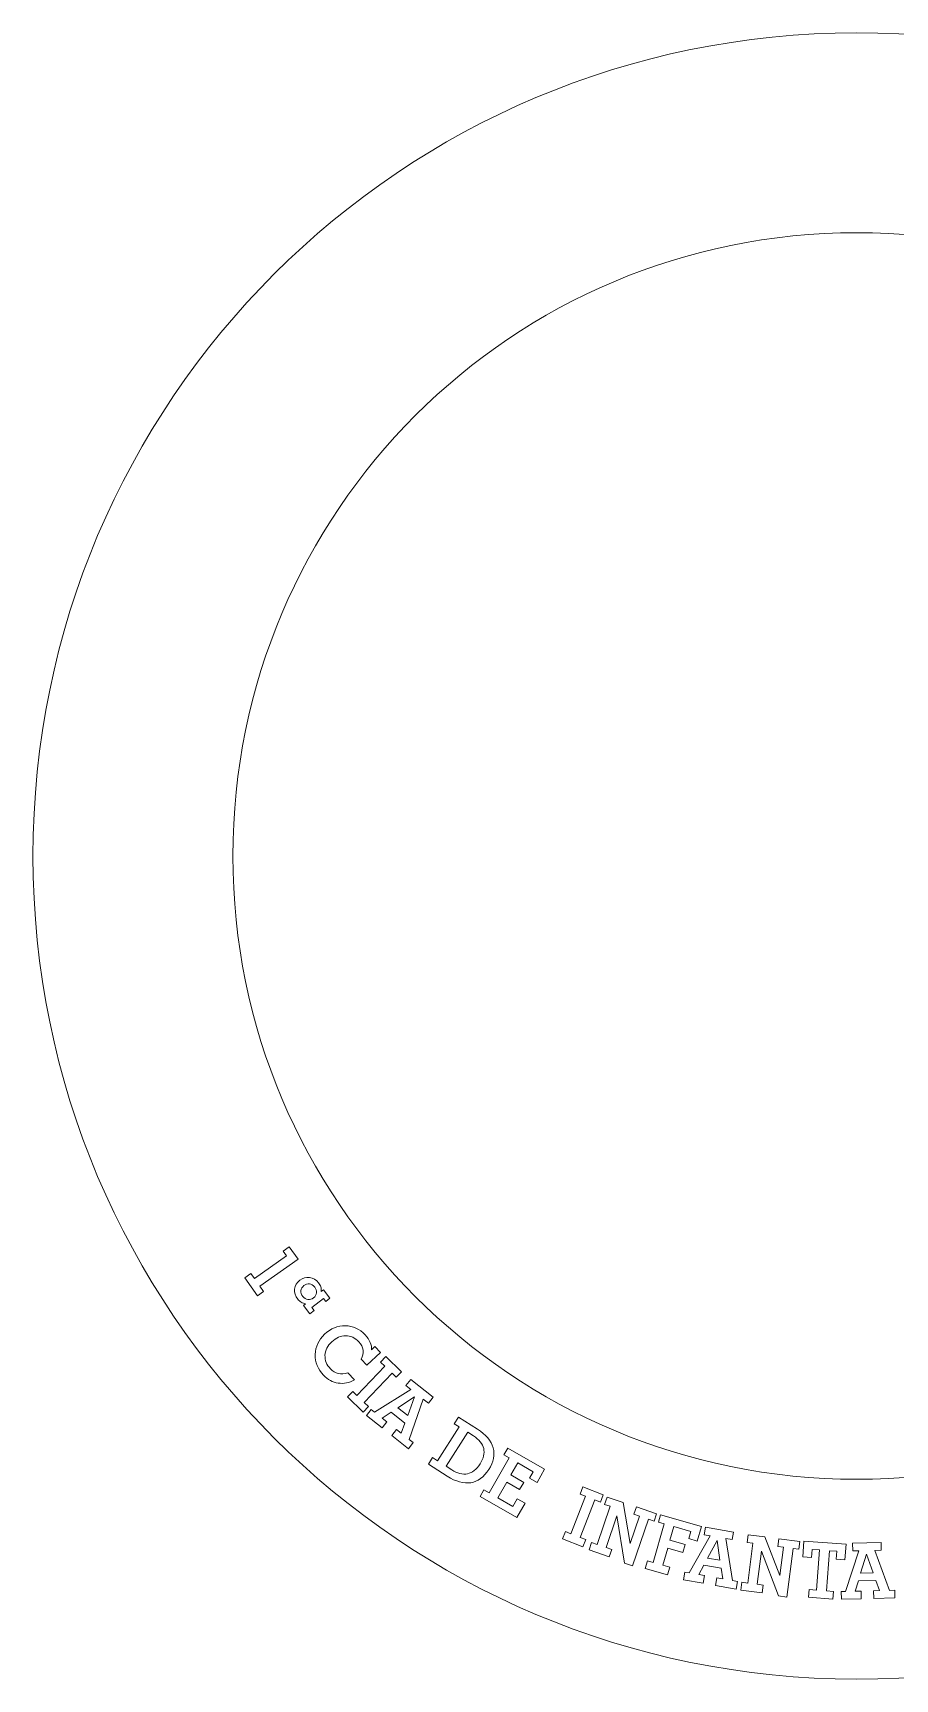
# Model space of a CAD drawing. Header units: millimetres. Extents: x -30 to 30, y -30 to 30.
# Drawn here: x -30 to 1.4, y -30 to 30 of the extents above; entities that cross this region are included whole.
import ezdxf

# ---------------------------------------------------------------- set-up
doc = ezdxf.new("R2010")
doc.units = ezdxf.units.MM
doc.header["$MEASUREMENT"] = 0
doc.layers.add('Camada 1', color=7, linetype='Continuous')

msp = doc.modelspace()

# ---------------------------------------------------------------- linework, layer by layer
at = {"layer": 'Camada 1', "color": 250, "lineweight": 20}
for points, knots in [([(0, 30), (16.5685, 30), (30, 16.5685), (30, 0), (30, 0), (30, -16.5686), (16.5685, -30), (0, -30), (0, -30), (-16.5685, -30), (-30, -16.5686), (-30, 0), (-30, 0), (-30, 16.5685), (-16.5685, 30), (0, 30)], [0, 0, 0, 0, 0.2, 0.2, 0.2, 0.2, 0.4, 0.4, 0.4, 0.4, 0.6, 0.6, 0.6, 0.6, 1, 1, 1, 1]), ([(0, 22.7174), (12.5464, 22.7174), (22.7174, 12.5464), (22.7174, 0), (22.7174, 0), (22.7174, -12.5464), (12.5464, -22.7174), (0, -22.7174), (0, -22.7174), (-12.5464, -22.7174), (-22.7174, -12.5464), (-22.7174, 0), (-22.7174, 0), (-22.7174, 12.5464), (-12.5464, 22.7174), (0, 22.7174)], [0, 0, 0, 0, 0.2, 0.2, 0.2, 0.2, 0.4, 0.4, 0.4, 0.4, 0.6, 0.6, 0.6, 0.6, 1, 1, 1, 1]), ([(-22.2849, -15.3742), (-22.2849, -15.3742), (-22.0615, -15.216), (-22.0615, -15.216), (-22.0615, -15.216), (-22.0615, -15.216), (-21.9278, -15.4049), (-21.9278, -15.4049), (-21.9278, -15.4049), (-21.9278, -15.4049), (-20.7599, -14.5782), (-20.7599, -14.5782), (-20.7599, -14.5782), (-20.7599, -14.5782), (-20.8842, -14.4027), (-20.8842, -14.4027), (-20.8842, -14.4027), (-20.8842, -14.4027), (-20.6607, -14.2445), (-20.6607, -14.2445), (-20.6607, -14.2445), (-20.6607, -14.2445), (-20.3392, -14.6988), (-20.3392, -14.6988), (-20.3392, -14.6988), (-20.3392, -14.6988), (-21.7305, -15.6836), (-21.7305, -15.6836), (-21.7305, -15.6836), (-21.7305, -15.6836), (-21.5984, -15.8702), (-21.5984, -15.8702), (-21.5984, -15.8702), (-21.5984, -15.8702), (-21.8219, -16.0284), (-21.8219, -16.0284), (-21.8219, -16.0284), (-21.8219, -16.0284), (-22.2849, -15.3742), (-22.2849, -15.3742)], [0, 0, 0, 0, 0.0909091, 0.0909091, 0.0909091, 0.0909091, 0.1818182, 0.1818182, 0.1818182, 0.1818182, 0.2727273, 0.2727273, 0.2727273, 0.2727273, 0.3636364, 0.3636364, 0.3636364, 0.3636364, 0.4545455, 0.4545455, 0.4545455, 0.4545455, 0.5454545, 0.5454545, 0.5454545, 0.5454545, 0.6363636, 0.6363636, 0.6363636, 0.6363636, 0.7272727, 0.7272727, 0.7272727, 0.7272727, 0.8181818, 0.8181818, 0.8181818, 0.8181818, 1, 1, 1, 1]), ([(-19.8417, -16.4562), (-19.8417, -16.4562), (-19.7563, -16.565), (-19.7563, -16.565), (-19.7563, -16.565), (-19.7563, -16.565), (-19.9073, -16.6836), (-19.9073, -16.6836), (-19.9073, -16.6836), (-19.9073, -16.6836), (-20.1443, -16.3817), (-20.1443, -16.3817), (-20.1443, -16.3817), (-20.1443, -16.3817), (-20.0662, -16.3204), (-20.0662, -16.3204), (-20.0662, -16.3204), (-20.1229, -16.3122), (-20.1757, -16.2944), (-20.2245, -16.2659), (-20.2245, -16.2659), (-20.2731, -16.2375), (-20.3157, -16.1999), (-20.3526, -16.1529), (-20.3526, -16.1529), (-20.442, -16.039), (-20.4804, -15.9171), (-20.4667, -15.7874), (-20.4667, -15.7874), (-20.4535, -15.6581), (-20.3916, -15.5496), (-20.2809, -15.4627), (-20.2809, -15.4627), (-20.1733, -15.3782), (-20.0537, -15.3447), (-19.9225, -15.3625), (-19.9225, -15.3625), (-19.7909, -15.38), (-19.6815, -15.4447), (-19.5935, -15.5568), (-19.5935, -15.5568), (-19.5577, -15.6023), (-19.5318, -15.6514), (-19.5157, -15.7045), (-19.5157, -15.7045), (-19.5, -15.7574), (-19.4944, -15.8139), (-19.4984, -15.8745), (-19.4984, -15.8745), (-19.4984, -15.8745), (-19.4207, -15.8135), (-19.4207, -15.8135), (-19.4207, -15.8135), (-19.4207, -15.8135), (-19.1836, -16.1154), (-19.1836, -16.1154), (-19.1836, -16.1154), (-19.1836, -16.1154), (-19.3346, -16.2339), (-19.3346, -16.2339), (-19.3346, -16.2339), (-19.3346, -16.2339), (-19.42, -16.1251), (-19.42, -16.1251), (-19.42, -16.1251), (-19.42, -16.1251), (-19.8417, -16.4562), (-19.8417, -16.4562)], [0, 0, 0, 0, 0.0555556, 0.0555556, 0.0555556, 0.0555556, 0.1111111, 0.1111111, 0.1111111, 0.1111111, 0.1666667, 0.1666667, 0.1666667, 0.1666667, 0.2222222, 0.2222222, 0.2222222, 0.2222222, 0.2777778, 0.2777778, 0.2777778, 0.2777778, 0.3333333, 0.3333333, 0.3333333, 0.3333333, 0.3888889, 0.3888889, 0.3888889, 0.3888889, 0.4444444, 0.4444444, 0.4444444, 0.4444444, 0.5, 0.5, 0.5, 0.5, 0.5555556, 0.5555556, 0.5555556, 0.5555556, 0.6111111, 0.6111111, 0.6111111, 0.6111111, 0.6666667, 0.6666667, 0.6666667, 0.6666667, 0.7222222, 0.7222222, 0.7222222, 0.7222222, 0.7777778, 0.7777778, 0.7777778, 0.7777778, 0.8333333, 0.8333333, 0.8333333, 0.8333333, 0.8888889, 0.8888889, 0.8888889, 0.8888889, 1, 1, 1, 1]), ([(-20.129, -15.6592), (-20.1927, -15.7092), (-20.2286, -15.7708), (-20.236, -15.8436), (-20.236, -15.8436), (-20.2438, -15.9168), (-20.2213, -15.9865), (-20.1691, -16.053), (-20.1691, -16.053), (-20.12, -16.1156), (-20.0581, -16.1525), (-19.9836, -16.1628), (-19.9836, -16.1628), (-19.9095, -16.1734), (-19.8412, -16.1545), (-19.7787, -16.1054), (-19.7787, -16.1054), (-19.7159, -16.0561), (-19.6809, -15.9939), (-19.6736, -15.9194), (-19.6736, -15.9194), (-19.666, -15.8446), (-19.6872, -15.7757), (-19.7363, -15.7132), (-19.7363, -15.7132), (-19.7891, -15.6459), (-19.8515, -15.6076), (-19.9233, -15.5975), (-19.9233, -15.5975), (-19.9955, -15.5878), (-20.0643, -15.6084), (-20.129, -15.6592)], [0, 0, 0, 0, 0.1111111, 0.1111111, 0.1111111, 0.1111111, 0.2222222, 0.2222222, 0.2222222, 0.2222222, 0.3333333, 0.3333333, 0.3333333, 0.3333333, 0.4444444, 0.4444444, 0.4444444, 0.4444444, 0.5555556, 0.5555556, 0.5555556, 0.5555556, 0.6666667, 0.6666667, 0.6666667, 0.6666667, 0.7777778, 0.7777778, 0.7777778, 0.7777778, 1, 1, 1, 1]), ([(-18.0412, -18.3445), (-17.9811, -18.2317), (-17.9584, -18.1198), (-17.9729, -18.0096), (-17.9729, -18.0096), (-17.9877, -17.8991), (-18.0388, -17.7984), (-18.1263, -17.7064), (-18.1263, -17.7064), (-18.2671, -17.5584), (-18.4282, -17.4845), (-18.6092, -17.4847), (-18.6092, -17.4847), (-18.7905, -17.4844), (-18.9594, -17.5587), (-19.1151, -17.7068), (-19.1151, -17.7068), (-19.2702, -17.8543), (-19.3522, -18.0185), (-19.361, -18.199), (-19.361, -18.199), (-19.3699, -18.3801), (-19.3041, -18.5441), (-19.1635, -18.692), (-19.1635, -18.692), (-19.0763, -18.7837), (-18.9819, -18.8413), (-18.8807, -18.8651), (-18.8807, -18.8651), (-18.7795, -18.889), (-18.6624, -18.8803), (-18.5287, -18.8394), (-18.5287, -18.8394), (-18.5287, -18.8394), (-18.2856, -19.095), (-18.2856, -19.095), (-18.2856, -19.095), (-18.4786, -19.2027), (-18.6769, -19.2412), (-18.8794, -19.2113), (-18.8794, -19.2113), (-19.0826, -19.1812), (-19.2599, -19.0862), (-19.4113, -18.927), (-19.4113, -18.927), (-19.6219, -18.7055), (-19.7238, -18.453), (-19.7163, -18.1701), (-19.7163, -18.1701), (-19.7092, -17.8875), (-19.5952, -17.6415), (-19.3758, -17.4328), (-19.3758, -17.4328), (-19.1515, -17.2195), (-18.9007, -17.1153), (-18.6237, -17.1206), (-18.6237, -17.1206), (-18.3463, -17.1262), (-18.1046, -17.2377), (-17.8971, -17.4559), (-17.8971, -17.4559), (-17.8141, -17.5432), (-17.7532, -17.6332), (-17.7136, -17.7266), (-17.7136, -17.7266), (-17.6747, -17.8201), (-17.6593, -17.9107), (-17.6683, -17.9989), (-17.6683, -17.9989), (-17.6683, -17.9989), (-17.5504, -17.8778), (-17.5504, -17.8778), (-17.5504, -17.8778), (-17.5504, -17.8778), (-17.3423, -18.0966), (-17.3423, -18.0966), (-17.3423, -18.0966), (-17.3423, -18.0966), (-17.8331, -18.5634), (-17.8331, -18.5634), (-17.8331, -18.5634), (-17.8331, -18.5634), (-18.0412, -18.3445), (-18.0412, -18.3445)], [0, 0, 0, 0, 0.0454545, 0.0454545, 0.0454545, 0.0454545, 0.0909091, 0.0909091, 0.0909091, 0.0909091, 0.1363636, 0.1363636, 0.1363636, 0.1363636, 0.1818182, 0.1818182, 0.1818182, 0.1818182, 0.2272727, 0.2272727, 0.2272727, 0.2272727, 0.2727273, 0.2727273, 0.2727273, 0.2727273, 0.3181818, 0.3181818, 0.3181818, 0.3181818, 0.3636364, 0.3636364, 0.3636364, 0.3636364, 0.4090909, 0.4090909, 0.4090909, 0.4090909, 0.4545455, 0.4545455, 0.4545455, 0.4545455, 0.5, 0.5, 0.5, 0.5, 0.5454545, 0.5454545, 0.5454545, 0.5454545, 0.5909091, 0.5909091, 0.5909091, 0.5909091, 0.6363636, 0.6363636, 0.6363636, 0.6363636, 0.6818182, 0.6818182, 0.6818182, 0.6818182, 0.7272727, 0.7272727, 0.7272727, 0.7272727, 0.7727273, 0.7727273, 0.7727273, 0.7727273, 0.8181818, 0.8181818, 0.8181818, 0.8181818, 0.8636364, 0.8636364, 0.8636364, 0.8636364, 0.9090909, 0.9090909, 0.9090909, 0.9090909, 1, 1, 1, 1]), ([(-17.9316, -19.914), (-17.9316, -19.914), (-17.7741, -20.0637), (-17.7741, -20.0637), (-17.7741, -20.0637), (-17.7741, -20.0637), (-17.9687, -20.2682), (-17.9687, -20.2682), (-17.9687, -20.2682), (-17.9687, -20.2682), (-18.5472, -19.7178), (-18.5472, -19.7178), (-18.5472, -19.7178), (-18.5472, -19.7178), (-18.3527, -19.5133), (-18.3527, -19.5133), (-18.3527, -19.5133), (-18.3527, -19.5133), (-18.1953, -19.6631), (-18.1953, -19.6631), (-18.1953, -19.6631), (-18.1953, -19.6631), (-17.1837, -18.5998), (-17.1837, -18.5998), (-17.1837, -18.5998), (-17.1837, -18.5998), (-17.3412, -18.45), (-17.3412, -18.45), (-17.3412, -18.45), (-17.3412, -18.45), (-17.1467, -18.2456), (-17.1467, -18.2456), (-17.1467, -18.2456), (-17.1467, -18.2456), (-16.5681, -18.796), (-16.5681, -18.796), (-16.5681, -18.796), (-16.5681, -18.796), (-16.7626, -19.0005), (-16.7626, -19.0005), (-16.7626, -19.0005), (-16.7626, -19.0005), (-16.92, -18.8507), (-16.92, -18.8507), (-16.92, -18.8507), (-16.92, -18.8507), (-17.9316, -19.914), (-17.9316, -19.914)], [0, 0, 0, 0, 0.0769231, 0.0769231, 0.0769231, 0.0769231, 0.1538462, 0.1538462, 0.1538462, 0.1538462, 0.2307692, 0.2307692, 0.2307692, 0.2307692, 0.3076923, 0.3076923, 0.3076923, 0.3076923, 0.3846154, 0.3846154, 0.3846154, 0.3846154, 0.4615385, 0.4615385, 0.4615385, 0.4615385, 0.5384615, 0.5384615, 0.5384615, 0.5384615, 0.6153846, 0.6153846, 0.6153846, 0.6153846, 0.6923077, 0.6923077, 0.6923077, 0.6923077, 0.7692308, 0.7692308, 0.7692308, 0.7692308, 0.8461538, 0.8461538, 0.8461538, 0.8461538, 1, 1, 1, 1]), ([(-17.278, -20.49), (-17.278, -20.49), (-17.1082, -20.6242), (-17.1082, -20.6242), (-17.1082, -20.6242), (-17.1082, -20.6242), (-17.2832, -20.8456), (-17.2832, -20.8456), (-17.2832, -20.8456), (-17.2832, -20.8456), (-17.8541, -20.3943), (-17.8541, -20.3943), (-17.8541, -20.3943), (-17.8541, -20.3943), (-17.6791, -20.1729), (-17.6791, -20.1729), (-17.6791, -20.1729), (-17.6791, -20.1729), (-17.5524, -20.273), (-17.5524, -20.273), (-17.5524, -20.273), (-17.5524, -20.273), (-16.2401, -19.4397), (-16.2401, -19.4397), (-16.2401, -19.4397), (-16.2401, -19.4397), (-16.4121, -19.3038), (-16.4121, -19.3038), (-16.4121, -19.3038), (-16.4121, -19.3038), (-16.237, -19.0824), (-16.237, -19.0824), (-16.237, -19.0824), (-16.237, -19.0824), (-15.4209, -19.7276), (-15.4209, -19.7276), (-15.4209, -19.7276), (-15.4209, -19.7276), (-15.5959, -19.949), (-15.5959, -19.949), (-15.5959, -19.949), (-15.5959, -19.949), (-15.7796, -19.8037), (-15.7796, -19.8037), (-15.7796, -19.8037), (-15.7796, -19.8037), (-16.2953, -21.2668), (-16.2953, -21.2668), (-16.2953, -21.2668), (-16.2953, -21.2668), (-16.1492, -21.3824), (-16.1492, -21.3824), (-16.1492, -21.3824), (-16.1492, -21.3824), (-16.3242, -21.6038), (-16.3242, -21.6038), (-16.3242, -21.6038), (-16.3242, -21.6038), (-16.9286, -21.1259), (-16.9286, -21.1259), (-16.9286, -21.1259), (-16.9286, -21.1259), (-16.7536, -20.9046), (-16.7536, -20.9046), (-16.7536, -20.9046), (-16.7536, -20.9046), (-16.5828, -21.0396), (-16.5828, -21.0396), (-16.5828, -21.0396), (-16.5828, -21.0396), (-16.4505, -20.6729), (-16.4505, -20.6729), (-16.4505, -20.6729), (-16.4505, -20.6729), (-16.9513, -20.277), (-16.9513, -20.277), (-16.9513, -20.277), (-16.9513, -20.277), (-17.278, -20.49), (-17.278, -20.49)], [0, 0, 0, 0, 0.047619, 0.047619, 0.047619, 0.047619, 0.0952381, 0.0952381, 0.0952381, 0.0952381, 0.1428571, 0.1428571, 0.1428571, 0.1428571, 0.1904762, 0.1904762, 0.1904762, 0.1904762, 0.2380952, 0.2380952, 0.2380952, 0.2380952, 0.2857143, 0.2857143, 0.2857143, 0.2857143, 0.3333333, 0.3333333, 0.3333333, 0.3333333, 0.3809524, 0.3809524, 0.3809524, 0.3809524, 0.4285714, 0.4285714, 0.4285714, 0.4285714, 0.4761905, 0.4761905, 0.4761905, 0.4761905, 0.5238095, 0.5238095, 0.5238095, 0.5238095, 0.5714286, 0.5714286, 0.5714286, 0.5714286, 0.6190476, 0.6190476, 0.6190476, 0.6190476, 0.6666667, 0.6666667, 0.6666667, 0.6666667, 0.7142857, 0.7142857, 0.7142857, 0.7142857, 0.7619048, 0.7619048, 0.7619048, 0.7619048, 0.8095238, 0.8095238, 0.8095238, 0.8095238, 0.8571429, 0.8571429, 0.8571429, 0.8571429, 0.9047619, 0.9047619, 0.9047619, 0.9047619, 1, 1, 1, 1]), ([(-16.708, -20.1096), (-16.708, -20.1096), (-16.3471, -20.3949), (-16.3471, -20.3949), (-16.3471, -20.3949), (-16.3471, -20.3949), (-16.0991, -19.7125), (-16.0991, -19.7125), (-16.0991, -19.7125), (-16.0991, -19.7125), (-16.708, -20.1096), (-16.708, -20.1096)], [0, 0, 0, 0, 0.25, 0.25, 0.25, 0.25, 0.5, 0.5, 0.5, 0.5, 1, 1, 1, 1]), ([(-13.8113, -20.892), (-13.4977, -21.0921), (-13.3058, -21.3178), (-13.2355, -21.5687), (-13.2355, -21.5687), (-13.1656, -21.8193), (-13.2196, -22.0839), (-13.3972, -22.3622), (-13.3972, -22.3622), (-13.5746, -22.6401), (-13.7917, -22.8002), (-14.0483, -22.8422), (-14.0483, -22.8422), (-14.3055, -22.884), (-14.591, -22.805), (-14.9046, -22.6048), (-14.9046, -22.6048), (-14.9046, -22.6048), (-15.5921, -22.166), (-15.5921, -22.166), (-15.5921, -22.166), (-15.5921, -22.166), (-15.4403, -21.9281), (-15.4403, -21.9281), (-15.4403, -21.9281), (-15.4403, -21.9281), (-15.2571, -22.045), (-15.2571, -22.045), (-15.2571, -22.045), (-15.2571, -22.045), (-14.4675, -20.808), (-14.4675, -20.808), (-14.4675, -20.808), (-14.4675, -20.808), (-14.6506, -20.691), (-14.6506, -20.691), (-14.6506, -20.691), (-14.6506, -20.691), (-14.4988, -20.4532), (-14.4988, -20.4532), (-14.4988, -20.4532), (-14.4988, -20.4532), (-13.8113, -20.892), (-13.8113, -20.892)], [0, 0, 0, 0, 0.0833333, 0.0833333, 0.0833333, 0.0833333, 0.1666667, 0.1666667, 0.1666667, 0.1666667, 0.25, 0.25, 0.25, 0.25, 0.3333333, 0.3333333, 0.3333333, 0.3333333, 0.4166667, 0.4166667, 0.4166667, 0.4166667, 0.5, 0.5, 0.5, 0.5, 0.5833333, 0.5833333, 0.5833333, 0.5833333, 0.6666667, 0.6666667, 0.6666667, 0.6666667, 0.75, 0.75, 0.75, 0.75, 0.8333333, 0.8333333, 0.8333333, 0.8333333, 1, 1, 1, 1]), ([(-14.1606, -21.0038), (-14.1606, -21.0038), (-14.9503, -22.2409), (-14.9503, -22.2409), (-14.9503, -22.2409), (-14.9503, -22.2409), (-14.7437, -22.3727), (-14.7437, -22.3727), (-14.7437, -22.3727), (-14.5351, -22.5059), (-14.3439, -22.5542), (-14.169, -22.5179), (-14.169, -22.5179), (-13.9945, -22.4815), (-13.8426, -22.3625), (-13.7136, -22.1603), (-13.7136, -22.1603), (-13.5842, -21.9577), (-13.54, -21.7694), (-13.5804, -21.5958), (-13.5804, -21.5958), (-13.6211, -21.4218), (-13.7455, -21.2688), (-13.954, -21.1357), (-13.954, -21.1357), (-13.954, -21.1357), (-14.1606, -21.0038), (-14.1606, -21.0038)], [0, 0, 0, 0, 0.125, 0.125, 0.125, 0.125, 0.25, 0.25, 0.25, 0.25, 0.375, 0.375, 0.375, 0.375, 0.5, 0.5, 0.5, 0.5, 0.625, 0.625, 0.625, 0.625, 0.75, 0.75, 0.75, 0.75, 1, 1, 1, 1]), ([(-13.7118, -23.3448), (-13.7118, -23.3448), (-13.5713, -23.1), (-13.5713, -23.1), (-13.5713, -23.1), (-13.5713, -23.1), (-13.3829, -23.2082), (-13.3829, -23.2082), (-13.3829, -23.2082), (-13.3829, -23.2082), (-12.6526, -21.9351), (-12.6526, -21.9351), (-12.6526, -21.9351), (-12.6526, -21.9351), (-12.8411, -21.827), (-12.8411, -21.827), (-12.8411, -21.827), (-12.8411, -21.827), (-12.7007, -21.5822), (-12.7007, -21.5822), (-12.7007, -21.5822), (-12.7007, -21.5822), (-11.3592, -22.3517), (-11.3592, -22.3517), (-11.3592, -22.3517), (-11.3592, -22.3517), (-11.6345, -22.8316), (-11.6345, -22.8316), (-11.6345, -22.8316), (-11.6345, -22.8316), (-11.9087, -22.6743), (-11.9087, -22.6743), (-11.9087, -22.6743), (-11.9087, -22.6743), (-11.7753, -22.4417), (-11.7753, -22.4417), (-11.7753, -22.4417), (-11.7753, -22.4417), (-12.3383, -22.1188), (-12.3383, -22.1188), (-12.3383, -22.1188), (-12.3383, -22.1188), (-12.5911, -22.5594), (-12.5911, -22.5594), (-12.5911, -22.5594), (-12.5911, -22.5594), (-12.119, -22.8302), (-12.119, -22.8302), (-12.119, -22.8302), (-12.119, -22.8302), (-12.2707, -23.0946), (-12.2707, -23.0946), (-12.2707, -23.0946), (-12.2707, -23.0946), (-12.7427, -22.8238), (-12.7427, -22.8238), (-12.7427, -22.8238), (-12.7427, -22.8238), (-13.0671, -23.3893), (-13.0671, -23.3893), (-13.0671, -23.3893), (-13.0671, -23.3893), (-12.5134, -23.7069), (-12.5134, -23.7069), (-12.5134, -23.7069), (-12.5134, -23.7069), (-12.3548, -23.4303), (-12.3548, -23.4303), (-12.3548, -23.4303), (-12.3548, -23.4303), (-12.0712, -23.5929), (-12.0712, -23.5929), (-12.0712, -23.5929), (-12.0712, -23.5929), (-12.3703, -24.1143), (-12.3703, -24.1143), (-12.3703, -24.1143), (-12.3703, -24.1143), (-13.7118, -23.3448), (-13.7118, -23.3448)], [0, 0, 0, 0, 0.047619, 0.047619, 0.047619, 0.047619, 0.0952381, 0.0952381, 0.0952381, 0.0952381, 0.1428571, 0.1428571, 0.1428571, 0.1428571, 0.1904762, 0.1904762, 0.1904762, 0.1904762, 0.2380952, 0.2380952, 0.2380952, 0.2380952, 0.2857143, 0.2857143, 0.2857143, 0.2857143, 0.3333333, 0.3333333, 0.3333333, 0.3333333, 0.3809524, 0.3809524, 0.3809524, 0.3809524, 0.4285714, 0.4285714, 0.4285714, 0.4285714, 0.4761905, 0.4761905, 0.4761905, 0.4761905, 0.5238095, 0.5238095, 0.5238095, 0.5238095, 0.5714286, 0.5714286, 0.5714286, 0.5714286, 0.6190476, 0.6190476, 0.6190476, 0.6190476, 0.6666667, 0.6666667, 0.6666667, 0.6666667, 0.7142857, 0.7142857, 0.7142857, 0.7142857, 0.7619048, 0.7619048, 0.7619048, 0.7619048, 0.8095238, 0.8095238, 0.8095238, 0.8095238, 0.8571429, 0.8571429, 0.8571429, 0.8571429, 0.9047619, 0.9047619, 0.9047619, 0.9047619, 1, 1, 1, 1]), ([(-10.0642, -24.8362), (-10.0642, -24.8362), (-9.8618, -24.9153), (-9.8618, -24.9153), (-9.8618, -24.9153), (-9.8618, -24.9153), (-9.9647, -25.1781), (-9.9647, -25.1781), (-9.9647, -25.1781), (-9.9647, -25.1781), (-10.7084, -24.8871), (-10.7084, -24.8871), (-10.7084, -24.8871), (-10.7084, -24.8871), (-10.6055, -24.6243), (-10.6055, -24.6243), (-10.6055, -24.6243), (-10.6055, -24.6243), (-10.4032, -24.7035), (-10.4032, -24.7035), (-10.4032, -24.7035), (-10.4032, -24.7035), (-9.8684, -23.3368), (-9.8684, -23.3368), (-9.8684, -23.3368), (-9.8684, -23.3368), (-10.0707, -23.2576), (-10.0707, -23.2576), (-10.0707, -23.2576), (-10.0707, -23.2576), (-9.9679, -22.9948), (-9.9679, -22.9948), (-9.9679, -22.9948), (-9.9679, -22.9948), (-9.2242, -23.2859), (-9.2242, -23.2859), (-9.2242, -23.2859), (-9.2242, -23.2859), (-9.327, -23.5487), (-9.327, -23.5487), (-9.327, -23.5487), (-9.327, -23.5487), (-9.5294, -23.4695), (-9.5294, -23.4695), (-9.5294, -23.4695), (-9.5294, -23.4695), (-10.0642, -24.8362), (-10.0642, -24.8362)], [0, 0, 0, 0, 0.0769231, 0.0769231, 0.0769231, 0.0769231, 0.1538462, 0.1538462, 0.1538462, 0.1538462, 0.2307692, 0.2307692, 0.2307692, 0.2307692, 0.3076923, 0.3076923, 0.3076923, 0.3076923, 0.3846154, 0.3846154, 0.3846154, 0.3846154, 0.4615385, 0.4615385, 0.4615385, 0.4615385, 0.5384615, 0.5384615, 0.5384615, 0.5384615, 0.6153846, 0.6153846, 0.6153846, 0.6153846, 0.6923077, 0.6923077, 0.6923077, 0.6923077, 0.7692308, 0.7692308, 0.7692308, 0.7692308, 0.8461538, 0.8461538, 0.8461538, 0.8461538, 1, 1, 1, 1]), ([(-9.1164, -25.2023), (-9.1164, -25.2023), (-8.9134, -25.2713), (-8.9134, -25.2713), (-8.9134, -25.2713), (-8.9134, -25.2713), (-9.0043, -25.5385), (-9.0043, -25.5385), (-9.0043, -25.5385), (-9.0043, -25.5385), (-9.7417, -25.2876), (-9.7417, -25.2876), (-9.7417, -25.2876), (-9.7417, -25.2876), (-9.6508, -25.0205), (-9.6508, -25.0205), (-9.6508, -25.0205), (-9.6508, -25.0205), (-9.4451, -25.0905), (-9.4451, -25.0905), (-9.4451, -25.0905), (-9.4451, -25.0905), (-8.9724, -23.7011), (-8.9724, -23.7011), (-8.9724, -23.7011), (-8.9724, -23.7011), (-9.1781, -23.6311), (-9.1781, -23.6311), (-9.1781, -23.6311), (-9.1781, -23.6311), (-9.0872, -23.3639), (-9.0872, -23.3639), (-9.0872, -23.3639), (-9.0872, -23.3639), (-8.499, -23.564), (-8.499, -23.564), (-8.499, -23.564), (-8.499, -23.564), (-8.2402, -25.0537), (-8.2402, -25.0537), (-8.2402, -25.0537), (-8.2402, -25.0537), (-7.9037, -24.0646), (-7.9037, -24.0646), (-7.9037, -24.0646), (-7.9037, -24.0646), (-8.1094, -23.9946), (-8.1094, -23.9946), (-8.1094, -23.9946), (-8.1094, -23.9946), (-8.0186, -23.7275), (-8.0186, -23.7275), (-8.0186, -23.7275), (-8.0186, -23.7275), (-7.2811, -23.9784), (-7.2811, -23.9784), (-7.2811, -23.9784), (-7.2811, -23.9784), (-7.372, -24.2455), (-7.372, -24.2455), (-7.372, -24.2455), (-7.372, -24.2455), (-7.5777, -24.1755), (-7.5777, -24.1755), (-7.5777, -24.1755), (-7.5777, -24.1755), (-8.154, -25.8695), (-8.154, -25.8695), (-8.154, -25.8695), (-8.154, -25.8695), (-8.4448, -25.7706), (-8.4448, -25.7706), (-8.4448, -25.7706), (-8.4448, -25.7706), (-8.725, -24.0516), (-8.725, -24.0516), (-8.725, -24.0516), (-8.725, -24.0516), (-9.1164, -25.2023), (-9.1164, -25.2023)], [0, 0, 0, 0, 0.047619, 0.047619, 0.047619, 0.047619, 0.0952381, 0.0952381, 0.0952381, 0.0952381, 0.1428571, 0.1428571, 0.1428571, 0.1428571, 0.1904762, 0.1904762, 0.1904762, 0.1904762, 0.2380952, 0.2380952, 0.2380952, 0.2380952, 0.2857143, 0.2857143, 0.2857143, 0.2857143, 0.3333333, 0.3333333, 0.3333333, 0.3333333, 0.3809524, 0.3809524, 0.3809524, 0.3809524, 0.4285714, 0.4285714, 0.4285714, 0.4285714, 0.4761905, 0.4761905, 0.4761905, 0.4761905, 0.5238095, 0.5238095, 0.5238095, 0.5238095, 0.5714286, 0.5714286, 0.5714286, 0.5714286, 0.6190476, 0.6190476, 0.6190476, 0.6190476, 0.6666667, 0.6666667, 0.6666667, 0.6666667, 0.7142857, 0.7142857, 0.7142857, 0.7142857, 0.7619048, 0.7619048, 0.7619048, 0.7619048, 0.8095238, 0.8095238, 0.8095238, 0.8095238, 0.8571429, 0.8571429, 0.8571429, 0.8571429, 0.9047619, 0.9047619, 0.9047619, 0.9047619, 1, 1, 1, 1]), ([(-7.6935, -25.9647), (-7.6935, -25.9647), (-7.616, -25.6934), (-7.616, -25.6934), (-7.616, -25.6934), (-7.616, -25.6934), (-7.4071, -25.753), (-7.4071, -25.753), (-7.4071, -25.753), (-7.4071, -25.753), (-7.0039, -24.3419), (-7.0039, -24.3419), (-7.0039, -24.3419), (-7.0039, -24.3419), (-7.2128, -24.2822), (-7.2128, -24.2822), (-7.2128, -24.2822), (-7.2128, -24.2822), (-7.1353, -24.0109), (-7.1353, -24.0109), (-7.1353, -24.0109), (-7.1353, -24.0109), (-5.6483, -24.4357), (-5.6483, -24.4357), (-5.6483, -24.4357), (-5.6483, -24.4357), (-5.8003, -24.9676), (-5.8003, -24.9676), (-5.8003, -24.9676), (-5.8003, -24.9676), (-6.1042, -24.8808), (-6.1042, -24.8808), (-6.1042, -24.8808), (-6.1042, -24.8808), (-6.0306, -24.623), (-6.0306, -24.623), (-6.0306, -24.623), (-6.0306, -24.623), (-6.6547, -24.4447), (-6.6547, -24.4447), (-6.6547, -24.4447), (-6.6547, -24.4447), (-6.7943, -24.9331), (-6.7943, -24.9331), (-6.7943, -24.9331), (-6.7943, -24.9331), (-6.2379, -25.0921), (-6.2379, -25.0921), (-6.2379, -25.0921), (-6.2379, -25.0921), (-6.3216, -25.3852), (-6.3216, -25.3852), (-6.3216, -25.3852), (-6.3216, -25.3852), (-6.878, -25.2262), (-6.878, -25.2262), (-6.878, -25.2262), (-6.878, -25.2262), (-7.0571, -25.853), (-7.0571, -25.853), (-7.0571, -25.853), (-7.0571, -25.853), (-6.802, -25.9259), (-6.802, -25.9259), (-6.802, -25.9259), (-6.802, -25.9259), (-6.8795, -26.1973), (-6.8795, -26.1973), (-6.8795, -26.1973), (-6.8795, -26.1973), (-7.6935, -25.9647), (-7.6935, -25.9647)], [0, 0, 0, 0, 0.0526316, 0.0526316, 0.0526316, 0.0526316, 0.1052632, 0.1052632, 0.1052632, 0.1052632, 0.1578947, 0.1578947, 0.1578947, 0.1578947, 0.2105263, 0.2105263, 0.2105263, 0.2105263, 0.2631579, 0.2631579, 0.2631579, 0.2631579, 0.3157895, 0.3157895, 0.3157895, 0.3157895, 0.3684211, 0.3684211, 0.3684211, 0.3684211, 0.4210526, 0.4210526, 0.4210526, 0.4210526, 0.4736842, 0.4736842, 0.4736842, 0.4736842, 0.5263158, 0.5263158, 0.5263158, 0.5263158, 0.5789474, 0.5789474, 0.5789474, 0.5789474, 0.6315789, 0.6315789, 0.6315789, 0.6315789, 0.6842105, 0.6842105, 0.6842105, 0.6842105, 0.7368421, 0.7368421, 0.7368421, 0.7368421, 0.7894737, 0.7894737, 0.7894737, 0.7894737, 0.8421053, 0.8421053, 0.8421053, 0.8421053, 0.8947368, 0.8947368, 0.8947368, 0.8947368, 1, 1, 1, 1]), ([(-5.7464, -26.1931), (-5.7464, -26.1931), (-5.5333, -26.2306), (-5.5333, -26.2306), (-5.5333, -26.2306), (-5.5333, -26.2306), (-5.5822, -26.5085), (-5.5822, -26.5085), (-5.5822, -26.5085), (-5.5822, -26.5085), (-6.2989, -26.3825), (-6.2989, -26.3825), (-6.2989, -26.3825), (-6.2989, -26.3825), (-6.25, -26.1046), (-6.25, -26.1046), (-6.25, -26.1046), (-6.25, -26.1046), (-6.0911, -26.1325), (-6.0911, -26.1325), (-6.0911, -26.1325), (-6.0911, -26.1325), (-5.3321, -24.7758), (-5.3321, -24.7758), (-5.3321, -24.7758), (-5.3321, -24.7758), (-5.5479, -24.7379), (-5.5479, -24.7379), (-5.5479, -24.7379), (-5.5479, -24.7379), (-5.4991, -24.4599), (-5.4991, -24.4599), (-5.4991, -24.4599), (-5.4991, -24.4599), (-4.4744, -24.64), (-4.4744, -24.64), (-4.4744, -24.64), (-4.4744, -24.64), (-4.5233, -24.918), (-4.5233, -24.918), (-4.5233, -24.918), (-4.5233, -24.918), (-4.7539, -24.8774), (-4.7539, -24.8774), (-4.7539, -24.8774), (-4.7539, -24.8774), (-4.5128, -26.4099), (-4.5128, -26.4099), (-4.5128, -26.4099), (-4.5128, -26.4099), (-4.3293, -26.4422), (-4.3293, -26.4422), (-4.3293, -26.4422), (-4.3293, -26.4422), (-4.3781, -26.7201), (-4.3781, -26.7201), (-4.3781, -26.7201), (-4.3781, -26.7201), (-5.137, -26.5867), (-5.137, -26.5867), (-5.137, -26.5867), (-5.137, -26.5867), (-5.0881, -26.3088), (-5.0881, -26.3088), (-5.0881, -26.3088), (-5.0881, -26.3088), (-4.8736, -26.3465), (-4.8736, -26.3465), (-4.8736, -26.3465), (-4.8736, -26.3465), (-4.9315, -25.961), (-4.9315, -25.961), (-4.9315, -25.961), (-4.9315, -25.961), (-5.5601, -25.8505), (-5.5601, -25.8505), (-5.5601, -25.8505), (-5.5601, -25.8505), (-5.7464, -26.1931), (-5.7464, -26.1931)], [0, 0, 0, 0, 0.047619, 0.047619, 0.047619, 0.047619, 0.0952381, 0.0952381, 0.0952381, 0.0952381, 0.1428571, 0.1428571, 0.1428571, 0.1428571, 0.1904762, 0.1904762, 0.1904762, 0.1904762, 0.2380952, 0.2380952, 0.2380952, 0.2380952, 0.2857143, 0.2857143, 0.2857143, 0.2857143, 0.3333333, 0.3333333, 0.3333333, 0.3333333, 0.3809524, 0.3809524, 0.3809524, 0.3809524, 0.4285714, 0.4285714, 0.4285714, 0.4285714, 0.4761905, 0.4761905, 0.4761905, 0.4761905, 0.5238095, 0.5238095, 0.5238095, 0.5238095, 0.5714286, 0.5714286, 0.5714286, 0.5714286, 0.6190476, 0.6190476, 0.6190476, 0.6190476, 0.6666667, 0.6666667, 0.6666667, 0.6666667, 0.7142857, 0.7142857, 0.7142857, 0.7142857, 0.7619048, 0.7619048, 0.7619048, 0.7619048, 0.8095238, 0.8095238, 0.8095238, 0.8095238, 0.8571429, 0.8571429, 0.8571429, 0.8571429, 0.9047619, 0.9047619, 0.9047619, 0.9047619, 1, 1, 1, 1]), ([(-5.4256, -25.5876), (-5.4256, -25.5876), (-4.9725, -25.6672), (-4.9725, -25.6672), (-4.9725, -25.6672), (-4.9725, -25.6672), (-5.0784, -24.949), (-5.0784, -24.949), (-5.0784, -24.949), (-5.0784, -24.949), (-5.4256, -25.5876), (-5.4256, -25.5876)], [0, 0, 0, 0, 0.25, 0.25, 0.25, 0.25, 0.5, 0.5, 0.5, 0.5, 1, 1, 1, 1]), ([(-3.6173, -26.5461), (-3.6173, -26.5461), (-3.4045, -26.5737), (-3.4045, -26.5737), (-3.4045, -26.5737), (-3.4045, -26.5737), (-3.4409, -26.8536), (-3.4409, -26.8536), (-3.4409, -26.8536), (-3.4409, -26.8536), (-4.2133, -26.7533), (-4.2133, -26.7533), (-4.2133, -26.7533), (-4.2133, -26.7533), (-4.177, -26.4734), (-4.177, -26.4734), (-4.177, -26.4734), (-4.177, -26.4734), (-3.9615, -26.5014), (-3.9615, -26.5014), (-3.9615, -26.5014), (-3.9615, -26.5014), (-3.7725, -25.046), (-3.7725, -25.046), (-3.7725, -25.046), (-3.7725, -25.046), (-3.988, -25.018), (-3.988, -25.018), (-3.988, -25.018), (-3.988, -25.018), (-3.9517, -24.7382), (-3.9517, -24.7382), (-3.9517, -24.7382), (-3.9517, -24.7382), (-3.3356, -24.8182), (-3.3356, -24.8182), (-3.3356, -24.8182), (-3.3356, -24.8182), (-2.7876, -26.2273), (-2.7876, -26.2273), (-2.7876, -26.2273), (-2.7876, -26.2273), (-2.6531, -25.1913), (-2.6531, -25.1913), (-2.6531, -25.1913), (-2.6531, -25.1913), (-2.8686, -25.1634), (-2.8686, -25.1634), (-2.8686, -25.1634), (-2.8686, -25.1634), (-2.8323, -24.8835), (-2.8323, -24.8835), (-2.8323, -24.8835), (-2.8323, -24.8835), (-2.0598, -24.9838), (-2.0598, -24.9838), (-2.0598, -24.9838), (-2.0598, -24.9838), (-2.0961, -25.2636), (-2.0961, -25.2636), (-2.0961, -25.2636), (-2.0961, -25.2636), (-2.3116, -25.2357), (-2.3116, -25.2357), (-2.3116, -25.2357), (-2.3116, -25.2357), (-2.5419, -27.0101), (-2.5419, -27.0101), (-2.5419, -27.0101), (-2.5419, -27.0101), (-2.8466, -26.9705), (-2.8466, -26.9705), (-2.8466, -26.9705), (-2.8466, -26.9705), (-3.4608, -25.3408), (-3.4608, -25.3408), (-3.4608, -25.3408), (-3.4608, -25.3408), (-3.6173, -26.5461), (-3.6173, -26.5461)], [0, 0, 0, 0, 0.047619, 0.047619, 0.047619, 0.047619, 0.0952381, 0.0952381, 0.0952381, 0.0952381, 0.1428571, 0.1428571, 0.1428571, 0.1428571, 0.1904762, 0.1904762, 0.1904762, 0.1904762, 0.2380952, 0.2380952, 0.2380952, 0.2380952, 0.2857143, 0.2857143, 0.2857143, 0.2857143, 0.3333333, 0.3333333, 0.3333333, 0.3333333, 0.3809524, 0.3809524, 0.3809524, 0.3809524, 0.4285714, 0.4285714, 0.4285714, 0.4285714, 0.4761905, 0.4761905, 0.4761905, 0.4761905, 0.5238095, 0.5238095, 0.5238095, 0.5238095, 0.5714286, 0.5714286, 0.5714286, 0.5714286, 0.6190476, 0.6190476, 0.6190476, 0.6190476, 0.6666667, 0.6666667, 0.6666667, 0.6666667, 0.7142857, 0.7142857, 0.7142857, 0.7142857, 0.7619048, 0.7619048, 0.7619048, 0.7619048, 0.8095238, 0.8095238, 0.8095238, 0.8095238, 0.8571429, 0.8571429, 0.8571429, 0.8571429, 0.9047619, 0.9047619, 0.9047619, 0.9047619, 1, 1, 1, 1]), ([(-1.0973, -26.7846), (-1.0973, -26.7846), (-0.8356, -26.8044), (-0.8356, -26.8044), (-0.8356, -26.8044), (-0.8356, -26.8044), (-0.857, -27.0858), (-0.857, -27.0858), (-0.857, -27.0858), (-0.857, -27.0858), (-1.7434, -27.0185), (-1.7434, -27.0185), (-1.7434, -27.0185), (-1.7434, -27.0185), (-1.7221, -26.7371), (-1.7221, -26.7371), (-1.7221, -26.7371), (-1.7221, -26.7371), (-1.4603, -26.757), (-1.4603, -26.757), (-1.4603, -26.757), (-1.4603, -26.757), (-1.3493, -25.2936), (-1.3493, -25.2936), (-1.3493, -25.2936), (-1.3493, -25.2936), (-1.6138, -25.2735), (-1.6138, -25.2735), (-1.6138, -25.2735), (-1.6138, -25.2735), (-1.636, -25.5662), (-1.636, -25.5662), (-1.636, -25.5662), (-1.636, -25.5662), (-1.9596, -25.5416), (-1.9596, -25.5416), (-1.9596, -25.5416), (-1.9596, -25.5416), (-1.916, -24.9676), (-1.916, -24.9676), (-1.916, -24.9676), (-1.916, -24.9676), (-0.3767, -25.0844), (-0.3767, -25.0844), (-0.3767, -25.0844), (-0.3767, -25.0844), (-0.4203, -25.6585), (-0.4203, -25.6585), (-0.4203, -25.6585), (-0.4203, -25.6585), (-0.744, -25.6339), (-0.744, -25.6339), (-0.744, -25.6339), (-0.744, -25.6339), (-0.7218, -25.3412), (-0.7218, -25.3412), (-0.7218, -25.3412), (-0.7218, -25.3412), (-0.9862, -25.3212), (-0.9862, -25.3212), (-0.9862, -25.3212), (-0.9862, -25.3212), (-1.0973, -26.7846), (-1.0973, -26.7846)], [0, 0, 0, 0, 0.0588235, 0.0588235, 0.0588235, 0.0588235, 0.1176471, 0.1176471, 0.1176471, 0.1176471, 0.1764706, 0.1764706, 0.1764706, 0.1764706, 0.2352941, 0.2352941, 0.2352941, 0.2352941, 0.2941176, 0.2941176, 0.2941176, 0.2941176, 0.3529412, 0.3529412, 0.3529412, 0.3529412, 0.4117647, 0.4117647, 0.4117647, 0.4117647, 0.4705882, 0.4705882, 0.4705882, 0.4705882, 0.5294118, 0.5294118, 0.5294118, 0.5294118, 0.5882353, 0.5882353, 0.5882353, 0.5882353, 0.6470588, 0.6470588, 0.6470588, 0.6470588, 0.7058824, 0.7058824, 0.7058824, 0.7058824, 0.7647059, 0.7647059, 0.7647059, 0.7647059, 0.8235294, 0.8235294, 0.8235294, 0.8235294, 0.8823529, 0.8823529, 0.8823529, 0.8823529, 1, 1, 1, 1]), ([(-0.0465, -26.7953), (-0.0465, -26.7953), (0.1698, -26.7904), (0.1698, -26.7904), (0.1698, -26.7904), (0.1698, -26.7904), (0.1762, -27.0725), (0.1762, -27.0725), (0.1762, -27.0725), (0.1762, -27.0725), (-0.5513, -27.089), (-0.5513, -27.089), (-0.5513, -27.089), (-0.5513, -27.089), (-0.5577, -26.8069), (-0.5577, -26.8069), (-0.5577, -26.8069), (-0.5577, -26.8069), (-0.3963, -26.8032), (-0.3963, -26.8032), (-0.3963, -26.8032), (-0.3963, -26.8032), (0.083, -25.3244), (0.083, -25.3244), (0.083, -25.3244), (0.083, -25.3244), (-0.1362, -25.3293), (-0.1362, -25.3293), (-0.1362, -25.3293), (-0.1362, -25.3293), (-0.1425, -25.0472), (-0.1425, -25.0472), (-0.1425, -25.0472), (-0.1425, -25.0472), (0.8976, -25.0236), (0.8976, -25.0236), (0.8976, -25.0236), (0.8976, -25.0236), (0.904, -25.3058), (0.904, -25.3058), (0.904, -25.3058), (0.904, -25.3058), (0.6698, -25.3111), (0.6698, -25.3111), (0.6698, -25.3111), (0.6698, -25.3111), (1.2058, -26.7669), (1.2058, -26.7669), (1.2058, -26.7669), (1.2058, -26.7669), (1.392, -26.7627), (1.392, -26.7627), (1.392, -26.7627), (1.392, -26.7627), (1.3984, -27.0448), (1.3984, -27.0448), (1.3984, -27.0448), (1.3984, -27.0448), (0.6281, -27.0623), (0.6281, -27.0623), (0.6281, -27.0623), (0.6281, -27.0623), (0.6217, -26.7801), (0.6217, -26.7801), (0.6217, -26.7801), (0.6217, -26.7801), (0.8395, -26.7752), (0.8395, -26.7752), (0.8395, -26.7752), (0.8395, -26.7752), (0.7074, -26.4084), (0.7074, -26.4084), (0.7074, -26.4084), (0.7074, -26.4084), (0.0693, -26.4229), (0.0693, -26.4229), (0.0693, -26.4229), (0.0693, -26.4229), (-0.0465, -26.7953), (-0.0465, -26.7953)], [0, 0, 0, 0, 0.047619, 0.047619, 0.047619, 0.047619, 0.0952381, 0.0952381, 0.0952381, 0.0952381, 0.1428571, 0.1428571, 0.1428571, 0.1428571, 0.1904762, 0.1904762, 0.1904762, 0.1904762, 0.2380952, 0.2380952, 0.2380952, 0.2380952, 0.2857143, 0.2857143, 0.2857143, 0.2857143, 0.3333333, 0.3333333, 0.3333333, 0.3333333, 0.3809524, 0.3809524, 0.3809524, 0.3809524, 0.4285714, 0.4285714, 0.4285714, 0.4285714, 0.4761905, 0.4761905, 0.4761905, 0.4761905, 0.5238095, 0.5238095, 0.5238095, 0.5238095, 0.5714286, 0.5714286, 0.5714286, 0.5714286, 0.6190476, 0.6190476, 0.6190476, 0.6190476, 0.6666667, 0.6666667, 0.6666667, 0.6666667, 0.7142857, 0.7142857, 0.7142857, 0.7142857, 0.7619048, 0.7619048, 0.7619048, 0.7619048, 0.8095238, 0.8095238, 0.8095238, 0.8095238, 0.8571429, 0.8571429, 0.8571429, 0.8571429, 0.9047619, 0.9047619, 0.9047619, 0.9047619, 1, 1, 1, 1]), ([(0.1499, -26.1388), (0.1499, -26.1388), (0.6097, -26.1283), (0.6097, -26.1283), (0.6097, -26.1283), (0.6097, -26.1283), (0.3656, -25.4446), (0.3656, -25.4446), (0.3656, -25.4446), (0.3656, -25.4446), (0.1499, -26.1388), (0.1499, -26.1388)], [0, 0, 0, 0, 0.25, 0.25, 0.25, 0.25, 0.5, 0.5, 0.5, 0.5, 1, 1, 1, 1])]:
    msp.add_open_spline(points, degree=3, knots=knots, dxfattribs=at)

doc.saveas('drawing.dxf')
